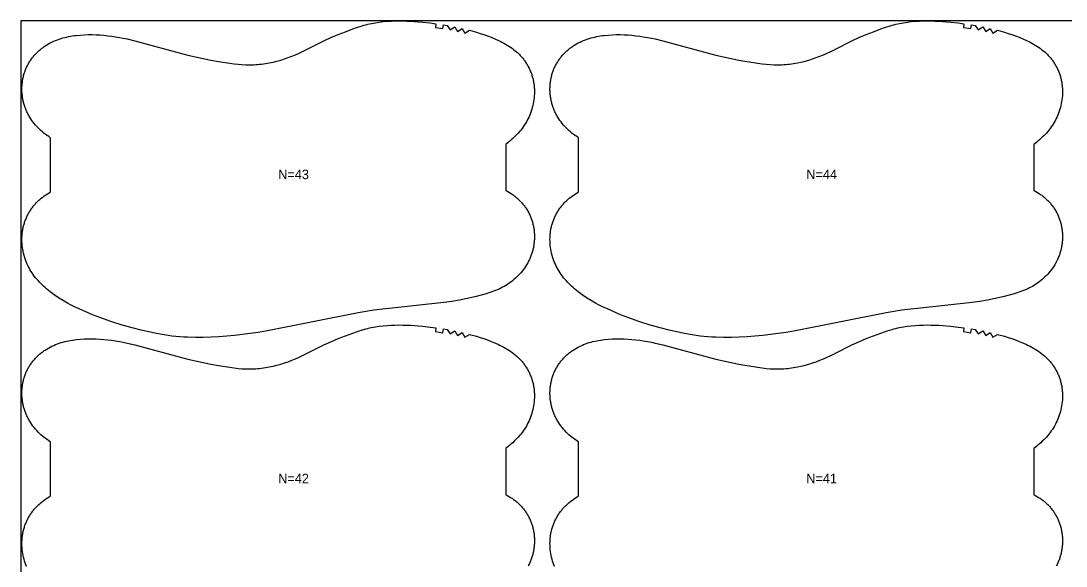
# Model space of a CAD drawing. Header units: inches. Extents: x -4 to 1930, y -82 to 1056.
# Drawn here: x -4 to 545, y 769 to 1056 of the extents above; entities that cross this region are included whole.
import ezdxf

# ---------------------------------------------------------------- set-up
doc = ezdxf.new("R2010")
doc.units = ezdxf.units.IN

msp = doc.modelspace()

# ---------------------------------------------------------------- linework, layer by layer
at = {"layer": '1'}
for points in [[(-4.3819, -81.764), (1930.445, -81.764), (1930.445, 1055.9163), (-4.3819, 1055.9163), (-4.3819, -81.764)], [(107.668, 1033.339), (109.7211, 1033.1212), (111.7785, 1032.954), (113.839, 1032.8487), (114.8699, 1032.8228), (115.901, 1032.8166), (116.9322, 1032.8314), (117.9631, 1032.867), (118.9932, 1032.9231), (120.0221, 1032.9993), (121.0496, 1033.0953), (122.0751, 1033.2106), (123.0983, 1033.3451), (124.1187, 1033.4982), (125.1361, 1033.6696), (126.1502, 1033.8589), (128.1682, 1034.2889), (130.1716, 1034.7839), (132.1594, 1035.3398), (134.1304, 1035.9532), (136.0825, 1036.6239), (138.0132, 1037.3524), (139.9201, 1038.1393), (141.8023, 1038.9827), (143.6644, 1039.871), (145.751, 1040.9163), (154.7356, 1045.4175), (158.4916, 1047.1277), (162.2935, 1048.7344), (166.1305, 1050.253), (170.0012, 1051.6868), (171.9499, 1052.3693), (173.9102, 1053.016), (175.8851, 1053.6119), (176.879, 1053.8863), (177.8777, 1054.1424), (178.8813, 1054.3789), (179.8896, 1054.596), (180.9021, 1054.7941), (181.9183, 1054.9738), (183.9598, 1055.2802), (186.0102, 1055.5195), (188.0662, 1055.6967), (190.126, 1055.8176), (192.1883, 1055.8886), (194.252, 1055.9163), (196.3157, 1055.9058), (198.3788, 1055.858), (200.4406, 1055.7725), (202.5002, 1055.649), (206.6116, 1055.2934), (210.7124, 1054.8237), (213.7025, 1054.4278), (213.7037, 1054.4276), (213.4269, 1052.4438), (217.3419, 1051.8572), (217.659, 1053.8319), (219.6319, 1053.5039), (221.2375, 1051.1862), (223.5652, 1052.7766), (225.1059, 1050.4172), (227.4764, 1051.9398), (228.9421, 1049.5341), (231.3595, 1050.9809), (234.967, 1049.9721), (236.9417, 1049.3704), (238.9041, 1048.7305), (240.8506, 1048.046), (242.778, 1047.3104), (244.6825, 1046.5176), (246.5598, 1045.6623), (247.4869, 1045.2097), (248.4054, 1044.7398), (249.3149, 1044.2518), (250.2148, 1043.7451), (251.1042, 1043.2192), (251.9815, 1042.6728), (252.8444, 1042.1047), (253.6911, 1041.5139), (254.5194, 1040.899), (255.3273, 1040.2589), (256.1128, 1039.5924), (256.4965, 1039.2488), (256.8739, 1038.8983), (257.2446, 1038.5405), (257.6086, 1038.1757), (257.9658, 1037.8041), (258.3159, 1037.4257), (258.659, 1037.0406), (258.9949, 1036.6492), (259.3235, 1036.2515), (259.6446, 1035.8476), (259.9582, 1035.4378), (260.2641, 1035.0221), (260.5622, 1034.6008), (260.8525, 1034.1739), (261.1347, 1033.7417), (261.4088, 1033.3042), (261.6746, 1032.8617), (261.9321, 1032.4143), (262.1811, 1031.9621), (262.4216, 1031.5054), (262.6535, 1031.0442), (262.8766, 1030.5788), (263.091, 1030.1093), (263.2965, 1029.6359), (263.4931, 1029.1588), (263.6807, 1028.6781), (263.8593, 1028.194), (264.0287, 1027.7067), (264.1889, 1027.2163), (264.3398, 1026.7231), (264.4814, 1026.2272), (264.6135, 1025.7287), (264.7361, 1025.2278), (264.8491, 1024.7248), (264.9525, 1024.2197), (265.0463, 1023.7128), (265.1306, 1023.2042), (265.2055, 1022.694), (265.2709, 1022.1826), (265.3271, 1021.6699), (265.3741, 1021.1563), (265.4119, 1020.6418), (265.4406, 1020.1267), (265.4603, 1019.6111), (265.473, 1018.5791), (265.4505, 1017.5472), (265.3934, 1016.5168), (265.3022, 1015.4891), (265.1776, 1014.4652), (265.0199, 1013.4459), (264.8298, 1012.4319), (264.6077, 1011.4243), (264.3542, 1010.4239), (264.0699, 1009.4315), (263.7551, 1008.4479), (263.4104, 1007.4743), (263.036, 1006.5116), (262.6317, 1005.5613), (262.1977, 1004.6246), (261.7339, 1003.7028), (261.2405, 1002.7972), (260.7174, 1001.909), (260.1646, 1001.0396), (259.5826, 1000.1899), (258.9728, 999.3598), (258.3372, 998.5487), (257.6776, 997.756), (256.996, 996.9814), (256.2941, 996.2242), (255.5739, 995.484), (254.8372, 994.7602), (254.0858, 994.0524), (253.3206, 993.36), (252.5423, 992.6826), (251.7516, 992.0197), (250.473, 991.003), (250.473, 966.7561), (250.6209, 966.6816), (251.5269, 966.1873), (252.416, 965.663), (253.2868, 965.1087), (253.7149, 964.8205), (254.1378, 964.5248), (254.5555, 964.2217), (254.9676, 963.9113), (255.374, 963.5936), (255.7745, 963.2685), (256.169, 962.9362), (256.5572, 962.5966), (256.9389, 962.2498), (257.314, 961.8958), (257.6824, 961.5346), (258.0437, 961.1664), (258.3979, 960.7913), (258.7449, 960.4095), (259.0845, 960.021), (259.4166, 959.6261), (259.741, 959.2248), (260.0575, 958.8174), (260.3661, 958.4039), (260.6666, 957.9846), (260.9588, 957.5594), (261.2426, 957.1287), (261.5179, 956.6925), (261.7844, 956.251), (262.0422, 955.8043), (262.291, 955.3526), (262.5307, 954.8959), (262.7612, 954.4346), (262.9825, 953.9688), (263.1947, 953.4987), (263.3976, 953.0244), (263.5912, 952.5463), (263.7754, 952.0644), (263.9504, 951.5791), (264.1159, 951.0904), (264.272, 950.5987), (264.4187, 950.104), (264.5559, 949.6066), (264.6835, 949.1066), (264.8016, 948.6044), (264.9101, 948.1), (265.009, 947.5937), (265.0983, 947.0857), (265.1779, 946.5761), (265.248, 946.0651), (265.3085, 945.5529), (265.3595, 945.0397), (265.401, 944.5256), (265.4331, 944.0108), (265.4557, 943.4954), (265.469, 942.9796), (265.473, 942.4637), (265.4677, 941.9477), (265.4531, 941.4318), (265.4293, 940.9163), (265.3963, 940.4012), (265.3541, 939.8868), (265.3028, 939.3732), (265.2424, 938.8605), (265.173, 938.3491), (265.0945, 937.8389), (265.0069, 937.3303), (264.9103, 936.8233), (264.8047, 936.3181), (264.6901, 935.815), (264.5665, 935.3141), (264.4339, 934.8156), (264.2923, 934.3196), (264.1417, 933.8263), (263.9822, 933.3359), (263.8137, 932.8485), (263.6364, 932.3644), (263.4501, 931.8837), (263.2549, 931.4066), (263.0508, 930.9332), (262.838, 930.4637), (262.6166, 929.9981), (262.3868, 929.5365), (262.1486, 929.0792), (261.9023, 928.626), (261.6481, 928.1772), (261.386, 927.7328), (260.8388, 926.8577), (260.2621, 926.0015), (259.657, 925.1649), (259.0247, 924.3488), (258.3664, 923.5539), (257.683, 922.7807), (256.9752, 922.0299), (256.244, 921.302), (255.4902, 920.5976), (254.7146, 919.9173), (253.918, 919.2615), (253.1014, 918.631), (252.2655, 918.0262), (251.4114, 917.4472), (250.5402, 916.8942), (250.473, 916.8543), (249.6529, 916.3672), (248.7506, 915.8663), (247.8343, 915.3916), (246.9052, 914.9431), (245.9643, 914.5211), (245.0127, 914.125), (244.0515, 913.753), (243.0819, 913.4025), (242.105, 913.071), (240.1342, 912.4555), (238.1483, 911.8868), (234.1557, 910.8376), (230.1378, 909.8994), (226.0932, 909.0767), (222.0251, 908.3804), (217.9378, 907.8126), (189.2097, 904.7442), (187.2709, 904.5138), (181.0138, 903.7703), (172.867, 902.4433), (124.2984, 892.7516), (120.2245, 892.0918), (116.1385, 891.5077), (107.9426, 890.5269), (103.8319, 890.1588), (99.7144, 889.8752), (95.5924, 889.6712), (91.4669, 889.5479), (87.3393, 889.5138), (83.2132, 889.6006), (81.1522, 889.7004), (79.0936, 889.8408), (77.0383, 890.0226), (74.9872, 890.247), (72.9411, 890.514), (70.9005, 890.821), (66.8362, 891.5413), (62.7956, 892.3818), (58.7772, 893.3232), (54.7798, 894.3503), (48.8559, 896.036), (42.9203, 897.903), (39.0075, 899.2204), (37.0659, 899.919), (35.1394, 900.6555), (33.2303, 901.4352), (31.3349, 902.2492), (26.3136, 904.5138), (23.8065, 905.6445), (21.9483, 906.541), (20.1165, 907.4875), (19.2134, 907.9844), (18.3191, 908.4975), (16.5572, 909.5701), (14.8306, 910.7002), (13.1389, 911.8832), (11.4829, 913.1158), (11.146, 913.3836), (9.8675, 914.4002), (9.0768, 915.0632), (8.2985, 915.7406), (7.5332, 916.433), (6.7818, 917.1408), (6.0452, 917.8646), (5.325, 918.6048), (4.6231, 919.362), (3.9414, 920.1366), (3.2818, 920.9293), (2.6462, 921.7404), (2.0365, 922.5705), (1.4544, 923.4202), (0.9017, 924.2896), (0.3786, 925.1778), (-0.1149, 926.0834), (-0.5786, 927.0052), (-1.0126, 927.9419), (-1.4169, 928.8922), (-1.7914, 929.8548), (-2.1361, 930.8285), (-2.4508, 931.8121), (-2.7352, 932.8045), (-2.9887, 933.8049), (-3.2107, 934.8125), (-3.4009, 935.8264), (-3.5585, 936.8458), (-3.6832, 937.8697), (-3.7743, 938.8974), (-3.8315, 939.9278), (-3.854, 940.9597), (-3.8413, 941.9917), (-3.8216, 942.5073), (-3.7929, 943.0224), (-3.755, 943.5369), (-3.7081, 944.0505), (-3.6519, 944.5632), (-3.5864, 945.0746), (-3.5116, 945.5847), (-3.4273, 946.0934), (-3.3335, 946.6003), (-3.2301, 947.1054), (-3.117, 947.6084), (-2.9944, 948.1093), (-2.8623, 948.6077), (-2.7208, 949.1037), (-2.5699, 949.5969), (-2.4097, 950.0873), (-2.2402, 950.5746), (-2.0617, 951.0587), (-1.8741, 951.5394), (-1.6775, 952.0165), (-1.4719, 952.4899), (-1.2576, 952.9594), (-1.0344, 953.4248), (-0.8026, 953.886), (-0.5621, 954.3427), (-0.3131, 954.7949), (-0.0556, 955.2423), (0.2103, 955.6848), (0.4844, 956.1223), (0.7666, 956.5545), (1.0568, 956.9814), (1.3549, 957.4027), (1.6609, 957.8184), (1.9744, 958.2282), (2.2956, 958.6321), (2.6241, 959.0298), (2.96, 959.4212), (3.3031, 959.8062), (3.6533, 960.1847), (4.0104, 960.5563), (4.3744, 960.9211), (4.7452, 961.2788), (5.1225, 961.6294), (5.5062, 961.973), (6.2917, 962.6395), (7.0997, 963.2796), (7.928, 963.8945), (8.7746, 964.4853), (9.6376, 965.0534), (10.5148, 965.5998), (11.146, 965.973), (11.146, 994.4737), (11.0789, 994.5136), (10.2076, 995.0666), (9.3536, 995.6456), (8.5177, 996.2504), (7.701, 996.881), (6.9045, 997.5367), (6.1289, 998.217), (5.375, 998.9214), (4.6438, 999.6493), (3.9361, 1000.4001), (3.2527, 1001.1733), (2.5943, 1001.9682), (1.9621, 1002.7843), (1.357, 1003.6209), (0.7802, 1004.4771), (0.2331, 1005.3522), (-0.029, 1005.7966), (-0.2833, 1006.2454), (-0.5296, 1006.6986), (-0.7677, 1007.156), (-0.9975, 1007.6175), (-1.2189, 1008.0831), (-1.4318, 1008.5526), (-1.6358, 1009.026), (-1.831, 1009.5031), (-2.0173, 1009.9838), (-2.1947, 1010.4679), (-2.3631, 1010.9553), (-2.5227, 1011.4457), (-2.6732, 1011.939), (-2.8148, 1012.435), (-2.9474, 1012.9335), (-3.071, 1013.4344), (-3.1857, 1013.9376), (-3.2913, 1014.4427), (-3.3879, 1014.9497), (-3.4754, 1015.4583), (-3.5539, 1015.9685), (-3.6234, 1016.48), (-3.6838, 1016.9926), (-3.735, 1017.5062), (-3.7772, 1018.0206), (-3.8102, 1018.5357), (-3.834, 1019.0513), (-3.8486, 1019.5671), (-3.854, 1020.0831), (-3.85, 1020.599), (-3.8367, 1021.1148), (-3.814, 1021.6302), (-3.7819, 1022.145), (-3.7404, 1022.6591), (-3.6894, 1023.1724), (-3.6289, 1023.6846), (-3.5589, 1024.1955), (-3.4792, 1024.7051), (-3.39, 1025.2131), (-3.2911, 1025.7194), (-3.1826, 1026.2238), (-3.0645, 1026.726), (-2.9368, 1027.226), (-2.7996, 1027.7234), (-2.653, 1028.2181), (-2.4968, 1028.7098), (-2.3313, 1029.1985), (-2.1564, 1029.6839), (-1.9721, 1030.1657), (-1.7785, 1030.6438), (-1.5756, 1031.1181), (-1.3635, 1031.5882), (-1.1421, 1032.054), (-0.9116, 1032.5153), (-0.6719, 1032.972), (-0.4231, 1033.4237), (-0.1654, 1033.8704), (0.1012, 1034.3119), (0.3765, 1034.7481), (0.6603, 1035.1789), (0.9525, 1035.604), (1.253, 1036.0233), (1.5615, 1036.4368), (1.8781, 1036.8442), (2.2025, 1037.2455), (2.5345, 1037.6404), (2.8741, 1038.0289), (3.2211, 1038.4107), (3.5753, 1038.7858), (3.9367, 1039.154), (4.305, 1039.5152), (4.6801, 1039.8692), (5.0619, 1040.216), (5.4501, 1040.5556), (5.8445, 1040.8879), (6.2451, 1041.213), (6.6515, 1041.5307), (7.0636, 1041.8411), (7.4812, 1042.1442), (7.9042, 1042.4399), (8.3322, 1042.7282), (9.2031, 1043.2824), (10.0922, 1043.8068), (10.9981, 1044.301), (11.9194, 1044.7651), (12.8549, 1045.1993), (13.8034, 1045.6042), (14.7639, 1045.9802), (15.7351, 1046.3278), (16.716, 1046.6475), (17.7054, 1046.9397), (18.7023, 1047.205), (19.7055, 1047.4439), (20.7143, 1047.6576), (21.7281, 1047.8474), (22.7461, 1048.0146), (23.7678, 1048.1605), (24.7925, 1048.2864), (26.8481, 1048.4834), (28.9082, 1048.6144), (30.9707, 1048.6824), (33.0339, 1048.6886), (35.0962, 1048.6344), (37.1562, 1048.5215), (39.2127, 1048.354), (41.2652, 1048.1365), (43.3126, 1047.8735), (45.3543, 1047.5687), (47.389, 1047.2222), (49.4156, 1046.833), (51.4331, 1046.4005), (55.441, 1045.4186), (72.3233, 1040.9163), (83.3574, 1037.9736), (87.3697, 1037.0057), (91.3987, 1036.1101), (95.4443, 1035.2928), (99.5043, 1034.5512), (107.668, 1033.339)], [(385.168, 1033.339), (387.2211, 1033.1212), (389.2785, 1032.954), (391.339, 1032.8487), (392.3699, 1032.8228), (393.401, 1032.8166), (394.4322, 1032.8314), (395.4631, 1032.867), (396.4932, 1032.9231), (397.5221, 1032.9993), (398.5496, 1033.0953), (399.5751, 1033.2106), (400.5983, 1033.3451), (401.6187, 1033.4982), (402.6361, 1033.6696), (403.6502, 1033.8589), (405.6682, 1034.2889), (407.6716, 1034.7839), (409.6594, 1035.3398), (411.6304, 1035.9532), (413.5825, 1036.6239), (415.5132, 1037.3524), (417.4201, 1038.1393), (419.3023, 1038.9827), (421.1644, 1039.871), (423.251, 1040.9163), (432.2356, 1045.4175), (435.9916, 1047.1277), (439.7935, 1048.7344), (443.6305, 1050.253), (447.5012, 1051.6868), (449.4499, 1052.3693), (451.4102, 1053.016), (453.3851, 1053.6119), (454.379, 1053.8863), (455.3777, 1054.1424), (456.3813, 1054.3789), (457.3896, 1054.596), (458.4021, 1054.7941), (459.4183, 1054.9738), (461.4598, 1055.2802), (463.5102, 1055.5195), (465.5662, 1055.6967), (467.626, 1055.8176), (469.6883, 1055.8886), (471.752, 1055.9163), (473.8157, 1055.9058), (475.8788, 1055.858), (477.9406, 1055.7725), (480.0002, 1055.649), (484.1116, 1055.2934), (488.2124, 1054.8237), (491.2025, 1054.4278), (491.2037, 1054.4276), (490.9269, 1052.4438), (494.8419, 1051.8572), (495.159, 1053.8319), (497.1319, 1053.5039), (498.7375, 1051.1862), (501.0652, 1052.7766), (502.6059, 1050.4172), (504.9764, 1051.9398), (506.4421, 1049.5341), (508.8595, 1050.9809), (512.467, 1049.9721), (514.4417, 1049.3704), (516.4041, 1048.7305), (518.3506, 1048.046), (520.278, 1047.3104), (522.1825, 1046.5176), (524.0598, 1045.6623), (524.9869, 1045.2097), (525.9054, 1044.7398), (526.8149, 1044.2518), (527.7148, 1043.7451), (528.6042, 1043.2192), (529.4815, 1042.6728), (530.3444, 1042.1047), (531.1911, 1041.5139), (532.0194, 1040.899), (532.8273, 1040.2589), (533.6128, 1039.5924), (533.9965, 1039.2488), (534.3739, 1038.8983), (534.7446, 1038.5405), (535.1086, 1038.1757), (535.4658, 1037.8041), (535.8159, 1037.4257), (536.159, 1037.0406), (536.4949, 1036.6492), (536.8235, 1036.2515), (537.1446, 1035.8476), (537.4582, 1035.4378), (537.7641, 1035.0221), (538.0622, 1034.6008), (538.3525, 1034.1739), (538.6347, 1033.7417), (538.9088, 1033.3042), (539.1746, 1032.8617), (539.4321, 1032.4143), (539.6811, 1031.9621), (539.9216, 1031.5054), (540.1535, 1031.0442), (540.3766, 1030.5788), (540.591, 1030.1093), (540.7965, 1029.6359), (540.9931, 1029.1588), (541.1807, 1028.6781), (541.3593, 1028.194), (541.5287, 1027.7067), (541.6889, 1027.2163), (541.8398, 1026.7231), (541.9814, 1026.2272), (542.1135, 1025.7287), (542.2361, 1025.2278), (542.3491, 1024.7248), (542.4525, 1024.2197), (542.5463, 1023.7128), (542.6306, 1023.2042), (542.7055, 1022.694), (542.7709, 1022.1826), (542.8271, 1021.6699), (542.8741, 1021.1563), (542.9119, 1020.6418), (542.9406, 1020.1267), (542.9603, 1019.6111), (542.973, 1018.5791), (542.9505, 1017.5472), (542.8934, 1016.5168), (542.8022, 1015.4891), (542.6776, 1014.4652), (542.5199, 1013.4459), (542.3298, 1012.4319), (542.1077, 1011.4243), (541.8542, 1010.4239), (541.5699, 1009.4315), (541.2551, 1008.4479), (540.9104, 1007.4743), (540.536, 1006.5116), (540.1317, 1005.5613), (539.6977, 1004.6246), (539.2339, 1003.7028), (538.7405, 1002.7972), (538.2174, 1001.909), (537.6646, 1001.0396), (537.0826, 1000.1899), (536.4728, 999.3598), (535.8372, 998.5487), (535.1776, 997.756), (534.496, 996.9814), (533.7941, 996.2242), (533.0739, 995.484), (532.3372, 994.7602), (531.5858, 994.0524), (530.8206, 993.36), (530.0423, 992.6826), (529.2516, 992.0197), (527.973, 991.003), (527.973, 966.7561), (528.1209, 966.6816), (529.0269, 966.1873), (529.916, 965.663), (530.7868, 965.1087), (531.2149, 964.8205), (531.6378, 964.5248), (532.0555, 964.2217), (532.4676, 963.9113), (532.874, 963.5936), (533.2745, 963.2685), (533.669, 962.9362), (534.0572, 962.5966), (534.4389, 962.2498), (534.814, 961.8958), (535.1824, 961.5346), (535.5437, 961.1664), (535.8979, 960.7913), (536.2449, 960.4095), (536.5845, 960.021), (536.9166, 959.6261), (537.241, 959.2248), (537.5575, 958.8174), (537.8661, 958.4039), (538.1666, 957.9846), (538.4588, 957.5594), (538.7426, 957.1287), (539.0179, 956.6925), (539.2844, 956.251), (539.5422, 955.8043), (539.791, 955.3526), (540.0307, 954.8959), (540.2612, 954.4346), (540.4825, 953.9688), (540.6947, 953.4987), (540.8976, 953.0244), (541.0912, 952.5463), (541.2754, 952.0644), (541.4504, 951.5791), (541.6159, 951.0904), (541.772, 950.5987), (541.9187, 950.104), (542.0559, 949.6066), (542.1835, 949.1066), (542.3016, 948.6044), (542.4101, 948.1), (542.509, 947.5937), (542.5983, 947.0857), (542.6779, 946.5761), (542.748, 946.0651), (542.8085, 945.5529), (542.8595, 945.0397), (542.901, 944.5256), (542.9331, 944.0108), (542.9557, 943.4954), (542.969, 942.9796), (542.973, 942.4637), (542.9677, 941.9477), (542.9531, 941.4318), (542.9293, 940.9163), (542.8963, 940.4012), (542.8541, 939.8868), (542.8028, 939.3732), (542.7424, 938.8605), (542.673, 938.3491), (542.5945, 937.8389), (542.5069, 937.3303), (542.4103, 936.8233), (542.3047, 936.3181), (542.1901, 935.815), (542.0665, 935.3141), (541.9339, 934.8156), (541.7923, 934.3196), (541.6417, 933.8263), (541.4822, 933.3359), (541.3137, 932.8485), (541.1364, 932.3644), (540.9501, 931.8837), (540.7549, 931.4066), (540.5508, 930.9332), (540.338, 930.4637), (540.1166, 929.9981), (539.8868, 929.5365), (539.6486, 929.0792), (539.4023, 928.626), (539.1481, 928.1772), (538.886, 927.7328), (538.3388, 926.8577), (537.7621, 926.0015), (537.157, 925.1649), (536.5247, 924.3488), (535.8664, 923.5539), (535.183, 922.7807), (534.4752, 922.0299), (533.744, 921.302), (532.9902, 920.5976), (532.2146, 919.9173), (531.418, 919.2615), (530.6014, 918.631), (529.7655, 918.0262), (528.9114, 917.4472), (528.0402, 916.8942), (527.973, 916.8543), (527.1529, 916.3672), (526.2506, 915.8663), (525.3343, 915.3916), (524.4052, 914.9431), (523.4643, 914.5211), (522.5127, 914.125), (521.5515, 913.753), (520.5819, 913.4025), (519.605, 913.071), (517.6342, 912.4555), (515.6483, 911.8868), (511.6557, 910.8376), (507.6378, 909.8994), (503.5932, 909.0767), (499.5251, 908.3804), (495.4378, 907.8126), (466.7097, 904.7442), (464.7709, 904.5138), (458.5138, 903.7703), (450.367, 902.4433), (401.7984, 892.7516), (397.7245, 892.0918), (393.6385, 891.5077), (385.4426, 890.5269), (381.3319, 890.1588), (377.2144, 889.8752), (373.0924, 889.6712), (368.9669, 889.5479), (364.8393, 889.5138), (360.7132, 889.6006), (358.6522, 889.7004), (356.5936, 889.8408), (354.5383, 890.0226), (352.4872, 890.247), (350.4411, 890.514), (348.4005, 890.821), (344.3362, 891.5413), (340.2956, 892.3818), (336.2772, 893.3232), (332.2798, 894.3503), (326.3559, 896.036), (320.4203, 897.903), (316.5075, 899.2204), (314.5659, 899.919), (312.6394, 900.6555), (310.7303, 901.4352), (308.8349, 902.2492), (303.8136, 904.5138), (301.3065, 905.6445), (299.4483, 906.541), (297.6165, 907.4875), (296.7134, 907.9844), (295.8191, 908.4975), (294.0572, 909.5701), (292.3306, 910.7002), (290.6389, 911.8832), (288.9829, 913.1158), (288.646, 913.3836), (287.3675, 914.4002), (286.5768, 915.0632), (285.7985, 915.7406), (285.0332, 916.433), (284.2818, 917.1408), (283.5452, 917.8646), (282.825, 918.6048), (282.1231, 919.362), (281.4414, 920.1366), (280.7818, 920.9293), (280.1462, 921.7404), (279.5365, 922.5705), (278.9544, 923.4202), (278.4017, 924.2896), (277.8786, 925.1778), (277.3851, 926.0834), (276.9214, 927.0052), (276.4874, 927.9419), (276.0831, 928.8922), (275.7086, 929.8548), (275.3639, 930.8285), (275.0492, 931.8121), (274.7648, 932.8045), (274.5113, 933.8049), (274.2893, 934.8125), (274.0991, 935.8264), (273.9415, 936.8458), (273.8168, 937.8697), (273.7257, 938.8974), (273.6685, 939.9278), (273.646, 940.9597), (273.6587, 941.9917), (273.6784, 942.5073), (273.7071, 943.0224), (273.745, 943.5369), (273.7919, 944.0505), (273.8481, 944.5632), (273.9136, 945.0746), (273.9884, 945.5847), (274.0727, 946.0934), (274.1665, 946.6003), (274.2699, 947.1054), (274.383, 947.6084), (274.5056, 948.1093), (274.6377, 948.6077), (274.7792, 949.1037), (274.9301, 949.5969), (275.0903, 950.0873), (275.2598, 950.5746), (275.4383, 951.0587), (275.6259, 951.5394), (275.8225, 952.0165), (276.0281, 952.4899), (276.2424, 952.9594), (276.4656, 953.4248), (276.6974, 953.886), (276.9379, 954.3427), (277.1869, 954.7949), (277.4444, 955.2423), (277.7103, 955.6848), (277.9844, 956.1223), (278.2666, 956.5545), (278.5568, 956.9814), (278.8549, 957.4027), (279.1609, 957.8184), (279.4744, 958.2282), (279.7956, 958.6321), (280.1241, 959.0298), (280.46, 959.4212), (280.8031, 959.8062), (281.1533, 960.1847), (281.5104, 960.5563), (281.8744, 960.9211), (282.2452, 961.2788), (282.6225, 961.6294), (283.0062, 961.973), (283.7917, 962.6395), (284.5997, 963.2796), (285.428, 963.8945), (286.2746, 964.4853), (287.1376, 965.0534), (288.0148, 965.5998), (288.646, 965.973), (288.646, 994.4737), (288.5789, 994.5136), (287.7076, 995.0666), (286.8536, 995.6456), (286.0177, 996.2504), (285.201, 996.881), (284.4045, 997.5367), (283.6289, 998.217), (282.875, 998.9214), (282.1438, 999.6493), (281.4361, 1000.4001), (280.7527, 1001.1733), (280.0943, 1001.9682), (279.4621, 1002.7843), (278.857, 1003.6209), (278.2802, 1004.4771), (277.7331, 1005.3522), (277.471, 1005.7966), (277.2167, 1006.2454), (276.9704, 1006.6986), (276.7323, 1007.156), (276.5025, 1007.6175), (276.2811, 1008.0831), (276.0682, 1008.5526), (275.8642, 1009.026), (275.669, 1009.5031), (275.4827, 1009.9838), (275.3053, 1010.4679), (275.1369, 1010.9553), (274.9773, 1011.4457), (274.8268, 1011.939), (274.6852, 1012.435), (274.5526, 1012.9335), (274.429, 1013.4344), (274.3143, 1013.9376), (274.2087, 1014.4427), (274.1121, 1014.9497), (274.0246, 1015.4583), (273.9461, 1015.9685), (273.8766, 1016.48), (273.8162, 1016.9926), (273.765, 1017.5062), (273.7228, 1018.0206), (273.6898, 1018.5357), (273.666, 1019.0513), (273.6514, 1019.5671), (273.646, 1020.0831), (273.65, 1020.599), (273.6633, 1021.1148), (273.686, 1021.6302), (273.7181, 1022.145), (273.7596, 1022.6591), (273.8106, 1023.1724), (273.8711, 1023.6846), (273.9411, 1024.1955), (274.0208, 1024.7051), (274.11, 1025.2131), (274.2089, 1025.7194), (274.3174, 1026.2238), (274.4355, 1026.726), (274.5632, 1027.226), (274.7004, 1027.7234), (274.847, 1028.2181), (275.0032, 1028.7098), (275.1687, 1029.1985), (275.3436, 1029.6839), (275.5279, 1030.1657), (275.7215, 1030.6438), (275.9244, 1031.1181), (276.1365, 1031.5882), (276.3579, 1032.054), (276.5884, 1032.5153), (276.8281, 1032.972), (277.0769, 1033.4237), (277.3346, 1033.8704), (277.6012, 1034.3119), (277.8765, 1034.7481), (278.1603, 1035.1789), (278.4525, 1035.604), (278.753, 1036.0233), (279.0615, 1036.4368), (279.3781, 1036.8442), (279.7025, 1037.2455), (280.0345, 1037.6404), (280.3741, 1038.0289), (280.7211, 1038.4107), (281.0753, 1038.7858), (281.4367, 1039.154), (281.805, 1039.5152), (282.1801, 1039.8692), (282.5619, 1040.216), (282.9501, 1040.5556), (283.3445, 1040.8879), (283.7451, 1041.213), (284.1515, 1041.5307), (284.5636, 1041.8411), (284.9812, 1042.1442), (285.4042, 1042.4399), (285.8322, 1042.7282), (286.7031, 1043.2824), (287.5922, 1043.8068), (288.4981, 1044.301), (289.4194, 1044.7651), (290.3549, 1045.1993), (291.3034, 1045.6042), (292.2639, 1045.9802), (293.2351, 1046.3278), (294.216, 1046.6475), (295.2054, 1046.9397), (296.2023, 1047.205), (297.2055, 1047.4439), (298.2143, 1047.6576), (299.2281, 1047.8474), (300.2461, 1048.0146), (301.2678, 1048.1605), (302.2925, 1048.2864), (304.3481, 1048.4834), (306.4082, 1048.6144), (308.4707, 1048.6824), (310.5339, 1048.6886), (312.5962, 1048.6344), (314.6562, 1048.5215), (316.7127, 1048.354), (318.7652, 1048.1365), (320.8126, 1047.8735), (322.8543, 1047.5687), (324.889, 1047.2222), (326.9156, 1046.833), (328.9331, 1046.4005), (332.941, 1045.4186), (349.8233, 1040.9163), (360.8574, 1037.9736), (364.8697, 1037.0057), (368.8987, 1036.1101), (372.9443, 1035.2928), (377.0043, 1034.5512), (385.168, 1033.339)]]:
    msp.add_lwpolyline(points, close=True, dxfattribs=at)
for points in [[(-1.4169, 769.0322), (-1.7914, 769.9948), (-2.1361, 770.9685), (-2.4508, 771.9521), (-2.7352, 772.9445), (-2.9887, 773.9449), (-3.2107, 774.9525), (-3.4009, 775.9664), (-3.5585, 776.9858), (-3.6832, 778.0097), (-3.7743, 779.0374), (-3.8315, 780.0678), (-3.854, 781.0997), (-3.8413, 782.1317), (-3.8216, 782.6473), (-3.7929, 783.1624), (-3.755, 783.6769), (-3.7081, 784.1905), (-3.6519, 784.7032), (-3.5864, 785.2146), (-3.5116, 785.7247), (-3.4273, 786.2334), (-3.3335, 786.7403), (-3.2301, 787.2454), (-3.117, 787.7484), (-2.9944, 788.2493), (-2.8623, 788.7477), (-2.7208, 789.2437), (-2.5699, 789.7369), (-2.4097, 790.2273), (-2.2402, 790.7146), (-2.0617, 791.1987), (-1.8741, 791.6794), (-1.6775, 792.1565), (-1.4719, 792.6299), (-1.2576, 793.0994), (-1.0344, 793.5648), (-0.8026, 794.026), (-0.5621, 794.4827), (-0.3131, 794.9349), (-0.0556, 795.3823), (0.2103, 795.8248), (0.4844, 796.2623), (0.7666, 796.6945), (1.0568, 797.1214), (1.3549, 797.5427), (1.6609, 797.9584), (1.9744, 798.3682), (2.2956, 798.7721), (2.6241, 799.1698), (2.96, 799.5612), (3.3031, 799.9462), (3.6533, 800.3247), (4.0104, 800.6963), (4.3744, 801.0611), (4.7452, 801.4188), (5.1225, 801.7694), (5.5062, 802.113), (6.2917, 802.7795), (7.0997, 803.4196), (7.928, 804.0345), (8.7746, 804.6253), (9.6376, 805.1934), (10.5148, 805.7398), (11.146, 806.113), (11.146, 834.6137), (11.0789, 834.6536), (10.2076, 835.2066), (9.3536, 835.7856), (8.5177, 836.3904), (7.701, 837.021), (6.9045, 837.6767), (6.1289, 838.357), (5.375, 839.0614), (4.6438, 839.7893), (3.9361, 840.5401), (3.2527, 841.3133), (2.5943, 842.1082), (1.9621, 842.9243), (1.357, 843.7609), (0.7802, 844.6171), (0.2331, 845.4922), (-0.029, 845.9366), (-0.2833, 846.3854), (-0.5296, 846.8386), (-0.7677, 847.296), (-0.9975, 847.7575), (-1.2189, 848.2231), (-1.4318, 848.6926), (-1.6358, 849.166), (-1.831, 849.6431), (-2.0173, 850.1238), (-2.1947, 850.6079), (-2.3631, 851.0953), (-2.5227, 851.5857), (-2.6732, 852.079), (-2.8148, 852.575), (-2.9474, 853.0735), (-3.071, 853.5744), (-3.1857, 854.0776), (-3.2913, 854.5827), (-3.3879, 855.0897), (-3.4754, 855.5983), (-3.5539, 856.1085), (-3.6234, 856.62), (-3.6838, 857.1326), (-3.735, 857.6462), (-3.7772, 858.1606), (-3.8102, 858.6757), (-3.834, 859.1913), (-3.8486, 859.7071), (-3.854, 860.2231), (-3.85, 860.739), (-3.8367, 861.2548), (-3.814, 861.7702), (-3.7819, 862.285), (-3.7404, 862.7991), (-3.6894, 863.3124), (-3.6289, 863.8246), (-3.5589, 864.3355), (-3.4792, 864.8451), (-3.39, 865.3531), (-3.2911, 865.8594), (-3.1826, 866.3638), (-3.0645, 866.866), (-2.9368, 867.366), (-2.7996, 867.8634), (-2.653, 868.3581), (-2.4968, 868.8498), (-2.3313, 869.3385), (-2.1564, 869.8239), (-1.9721, 870.3057), (-1.7785, 870.7838), (-1.5756, 871.2581), (-1.3635, 871.7282), (-1.1421, 872.194), (-0.9116, 872.6553), (-0.6719, 873.112), (-0.4231, 873.5637), (-0.1654, 874.0104), (0.1012, 874.4519), (0.3765, 874.8881), (0.6603, 875.3189), (0.9525, 875.744), (1.253, 876.1633), (1.5615, 876.5768), (1.8781, 876.9842), (2.2025, 877.3855), (2.5345, 877.7804), (2.8741, 878.1689), (3.2211, 878.5507), (3.5753, 878.9258), (3.9367, 879.294), (4.305, 879.6552), (4.6801, 880.0092), (5.0619, 880.356), (5.4501, 880.6956), (5.8445, 881.0279), (6.2451, 881.353), (6.6515, 881.6707), (7.0636, 881.9811), (7.4812, 882.2842), (7.9042, 882.5799), (8.3322, 882.8682), (9.2031, 883.4224), (10.0922, 883.9468), (10.9981, 884.441), (11.9194, 884.9051), (12.8549, 885.3393), (13.8034, 885.7442), (14.7639, 886.1202), (15.7351, 886.4678), (16.716, 886.7875), (17.7054, 887.0797), (18.7023, 887.345), (19.7055, 887.5839), (20.7143, 887.7976), (21.7281, 887.9874), (22.7461, 888.1546), (23.7678, 888.3005), (24.7925, 888.4264), (26.8481, 888.6234), (28.9082, 888.7544), (30.9707, 888.8224), (33.0339, 888.8286), (35.0962, 888.7744), (37.1562, 888.6615), (39.2127, 888.494), (41.2652, 888.2765), (43.3126, 888.0135), (45.3543, 887.7087), (47.389, 887.3622), (49.4156, 886.973), (51.4331, 886.5405), (55.441, 885.5586), (72.3233, 881.0563), (83.3574, 878.1136), (87.3697, 877.1457), (91.3987, 876.2501), (95.4443, 875.4328), (99.5043, 874.6912), (107.668, 873.479), (107.668, 873.479), (109.7211, 873.2612), (111.7785, 873.094), (113.839, 872.9887), (114.8699, 872.9628), (115.901, 872.9566), (116.9322, 872.9714), (117.9631, 873.007), (118.9932, 873.0631), (120.0221, 873.1393), (121.0496, 873.2353), (122.0751, 873.3506), (123.0983, 873.4851), (124.1187, 873.6382), (125.1361, 873.8096), (126.1502, 873.9989), (128.1682, 874.4289), (130.1716, 874.9239), (132.1594, 875.4798), (134.1304, 876.0932), (136.0825, 876.7639), (138.0132, 877.4924), (139.9201, 878.2793), (141.8023, 879.1227), (143.6644, 880.011), (145.751, 881.0563), (154.7356, 885.5575), (158.4916, 887.2677), (162.2935, 888.8744), (166.1305, 890.393), (170.0012, 891.8268), (171.9499, 892.5093), (173.9102, 893.156), (175.8851, 893.7519), (176.879, 894.0263), (177.8777, 894.2824), (178.8813, 894.5189), (179.8896, 894.736), (180.9021, 894.9341), (181.9183, 895.1138), (183.9598, 895.4202), (186.0102, 895.6595), (188.0662, 895.8367), (190.126, 895.9576), (192.1883, 896.0286), (194.252, 896.0563), (196.3157, 896.0458), (198.3788, 895.998), (200.4406, 895.9125), (202.5002, 895.789), (206.6116, 895.4334), (210.7124, 894.9637), (213.7025, 894.5678), (213.7037, 894.5676), (213.4269, 892.5838), (217.3419, 891.9972), (217.659, 893.9719), (219.6319, 893.6439), (221.2375, 891.3262), (223.5652, 892.9166), (225.1059, 890.5572), (227.4764, 892.0798), (228.9421, 889.6741), (231.3595, 891.1209), (234.967, 890.1121), (236.9417, 889.5104), (238.9041, 888.8705), (240.8506, 888.186), (242.778, 887.4504), (244.6825, 886.6576), (246.5598, 885.8023), (247.4869, 885.3497), (248.4054, 884.8798), (249.3149, 884.3918), (250.2148, 883.8851), (251.1042, 883.3592), (251.9815, 882.8128), (252.8444, 882.2447), (253.6911, 881.6539), (254.5194, 881.039), (255.3273, 880.3989), (256.1128, 879.7324), (256.4965, 879.3888), (256.8739, 879.0383), (257.2446, 878.6805), (257.6086, 878.3157), (257.9658, 877.9441), (258.3159, 877.5657), (258.659, 877.1806), (258.9949, 876.7892), (259.3235, 876.3915), (259.6446, 875.9876), (259.9582, 875.5778), (260.2641, 875.1621), (260.5622, 874.7408), (260.8525, 874.3139), (261.1347, 873.8817), (261.4088, 873.4442), (261.6746, 873.0017), (261.9321, 872.5543), (262.1811, 872.1021), (262.4216, 871.6454), (262.6535, 871.1842), (262.8766, 870.7188), (263.091, 870.2493), (263.2965, 869.7759), (263.4931, 869.2988), (263.6807, 868.8181), (263.8593, 868.334), (264.0287, 867.8467), (264.1889, 867.3563), (264.3398, 866.8631), (264.4814, 866.3672), (264.6135, 865.8687), (264.7361, 865.3678), (264.8491, 864.8648), (264.9525, 864.3597), (265.0463, 863.8528), (265.1306, 863.3442), (265.2055, 862.834), (265.2709, 862.3226), (265.3271, 861.8099), (265.3741, 861.2963), (265.4119, 860.7818), (265.4406, 860.2667), (265.4603, 859.7511), (265.473, 858.7191), (265.4505, 857.6872), (265.3934, 856.6568), (265.3022, 855.6291), (265.1776, 854.6052), (265.0199, 853.5859), (264.8298, 852.5719), (264.6077, 851.5643), (264.3542, 850.5639), (264.0699, 849.5715), (263.7551, 848.5879), (263.4104, 847.6143), (263.036, 846.6516), (262.6317, 845.7013), (262.1977, 844.7646), (261.7339, 843.8428), (261.2405, 842.9372), (260.7174, 842.049), (260.1646, 841.1796), (259.5826, 840.3299), (258.9728, 839.4998), (258.3372, 838.6887), (257.6776, 837.896), (256.996, 837.1214), (256.2941, 836.3642), (255.5739, 835.624), (254.8372, 834.9002), (254.0858, 834.1924), (253.3206, 833.5), (252.5423, 832.8226), (251.7516, 832.1597), (250.473, 831.143), (250.473, 806.8961), (250.6209, 806.8216), (251.5269, 806.3273), (252.416, 805.803), (253.2868, 805.2487), (253.7149, 804.9605), (254.1378, 804.6648), (254.5555, 804.3617), (254.9676, 804.0513), (255.374, 803.7336), (255.7745, 803.4085), (256.169, 803.0762), (256.5572, 802.7366), (256.9389, 802.3898), (257.314, 802.0358), (257.6824, 801.6746), (258.0437, 801.3064), (258.3979, 800.9313), (258.7449, 800.5495), (259.0845, 800.161), (259.4166, 799.7661), (259.741, 799.3648), (260.0575, 798.9574), (260.3661, 798.5439), (260.6666, 798.1246), (260.9588, 797.6994), (261.2426, 797.2687), (261.5179, 796.8325), (261.7844, 796.391), (262.0422, 795.9443), (262.291, 795.4926), (262.5307, 795.0359), (262.7612, 794.5746), (262.9825, 794.1088), (263.1947, 793.6387), (263.3976, 793.1644), (263.5912, 792.6863), (263.7754, 792.2044), (263.9504, 791.7191), (264.1159, 791.2304), (264.272, 790.7387), (264.4187, 790.244), (264.5559, 789.7466), (264.6835, 789.2466), (264.8016, 788.7444), (264.9101, 788.24), (265.009, 787.7337), (265.0983, 787.2257), (265.1779, 786.7161), (265.248, 786.2051), (265.3085, 785.6929), (265.3595, 785.1797), (265.401, 784.6656), (265.4331, 784.1508), (265.4557, 783.6354), (265.469, 783.1196), (265.473, 782.6037), (265.4677, 782.0877), (265.4531, 781.5718), (265.4293, 781.0563), (265.3963, 780.5412), (265.3541, 780.0268), (265.3028, 779.5132), (265.2424, 779.0005), (265.173, 778.4891), (265.0945, 777.9789), (265.0069, 777.4703), (264.9103, 776.9633), (264.8047, 776.4581), (264.6901, 775.955), (264.5665, 775.4541), (264.4339, 774.9556), (264.2923, 774.4596), (264.1417, 773.9663), (263.9822, 773.4759), (263.8137, 772.9885), (263.6364, 772.5044), (263.4501, 772.0237), (263.2549, 771.5466), (263.0508, 771.0732), (262.838, 770.6037), (262.6166, 770.1381), (262.3868, 769.6765), (262.1486, 769.2192)], [(276.0831, 769.0322), (275.7086, 769.9948), (275.3639, 770.9685), (275.0492, 771.9521), (274.7648, 772.9445), (274.5113, 773.9449), (274.2893, 774.9525), (274.0991, 775.9664), (273.9415, 776.9858), (273.8168, 778.0097), (273.7257, 779.0374), (273.6685, 780.0678), (273.646, 781.0997), (273.6587, 782.1317), (273.6784, 782.6473), (273.7071, 783.1624), (273.745, 783.6769), (273.7919, 784.1905), (273.8481, 784.7032), (273.9136, 785.2146), (273.9884, 785.7247), (274.0727, 786.2334), (274.1665, 786.7403), (274.2699, 787.2454), (274.383, 787.7484), (274.5056, 788.2493), (274.6377, 788.7477), (274.7792, 789.2437), (274.9301, 789.7369), (275.0903, 790.2273), (275.2598, 790.7146), (275.4383, 791.1987), (275.6259, 791.6794), (275.8225, 792.1565), (276.0281, 792.6299), (276.2424, 793.0994), (276.4656, 793.5648), (276.6974, 794.026), (276.9379, 794.4827), (277.1869, 794.9349), (277.4444, 795.3823), (277.7103, 795.8248), (277.9844, 796.2623), (278.2666, 796.6945), (278.5568, 797.1214), (278.8549, 797.5427), (279.1609, 797.9584), (279.4744, 798.3682), (279.7956, 798.7721), (280.1241, 799.1698), (280.46, 799.5612), (280.8031, 799.9462), (281.1533, 800.3247), (281.5104, 800.6963), (281.8744, 801.0611), (282.2452, 801.4188), (282.6225, 801.7694), (283.0062, 802.113), (283.7917, 802.7795), (284.5997, 803.4196), (285.428, 804.0345), (286.2746, 804.6253), (287.1376, 805.1934), (288.0148, 805.7398), (288.646, 806.113), (288.646, 834.6137), (288.5789, 834.6536), (287.7076, 835.2066), (286.8536, 835.7856), (286.0177, 836.3904), (285.201, 837.021), (284.4045, 837.6767), (283.6289, 838.357), (282.875, 839.0614), (282.1438, 839.7893), (281.4361, 840.5401), (280.7527, 841.3133), (280.0943, 842.1082), (279.4621, 842.9243), (278.857, 843.7609), (278.2802, 844.6171), (277.7331, 845.4922), (277.471, 845.9366), (277.2167, 846.3854), (276.9704, 846.8386), (276.7323, 847.296), (276.5025, 847.7575), (276.2811, 848.2231), (276.0682, 848.6926), (275.8642, 849.166), (275.669, 849.6431), (275.4827, 850.1238), (275.3053, 850.6079), (275.1369, 851.0953), (274.9773, 851.5857), (274.8268, 852.079), (274.6852, 852.575), (274.5526, 853.0735), (274.429, 853.5744), (274.3143, 854.0776), (274.2087, 854.5827), (274.1121, 855.0897), (274.0246, 855.5983), (273.9461, 856.1085), (273.8766, 856.62), (273.8162, 857.1326), (273.765, 857.6462), (273.7228, 858.1606), (273.6898, 858.6757), (273.666, 859.1913), (273.6514, 859.7071), (273.646, 860.2231), (273.65, 860.739), (273.6633, 861.2548), (273.686, 861.7702), (273.7181, 862.285), (273.7596, 862.7991), (273.8106, 863.3124), (273.8711, 863.8246), (273.9411, 864.3355), (274.0208, 864.8451), (274.11, 865.3531), (274.2089, 865.8594), (274.3174, 866.3638), (274.4355, 866.866), (274.5632, 867.366), (274.7004, 867.8634), (274.847, 868.3581), (275.0032, 868.8498), (275.1687, 869.3385), (275.3436, 869.8239), (275.5279, 870.3057), (275.7215, 870.7838), (275.9244, 871.2581), (276.1365, 871.7282), (276.3579, 872.194), (276.5884, 872.6553), (276.8281, 873.112), (277.0769, 873.5637), (277.3346, 874.0104), (277.6012, 874.4519), (277.8765, 874.8881), (278.1603, 875.3189), (278.4525, 875.744), (278.753, 876.1633), (279.0615, 876.5768), (279.3781, 876.9842), (279.7025, 877.3855), (280.0345, 877.7804), (280.3741, 878.1689), (280.7211, 878.5507), (281.0753, 878.9258), (281.4367, 879.294), (281.805, 879.6552), (282.1801, 880.0092), (282.5619, 880.356), (282.9501, 880.6956), (283.3445, 881.0279), (283.7451, 881.353), (284.1515, 881.6707), (284.5636, 881.9811), (284.9812, 882.2842), (285.4042, 882.5799), (285.8322, 882.8682), (286.7031, 883.4224), (287.5922, 883.9468), (288.4981, 884.441), (289.4194, 884.9051), (290.3549, 885.3393), (291.3034, 885.7442), (292.2639, 886.1202), (293.2351, 886.4678), (294.216, 886.7875), (295.2054, 887.0797), (296.2023, 887.345), (297.2055, 887.5839), (298.2143, 887.7976), (299.2281, 887.9874), (300.2461, 888.1546), (301.2678, 888.3005), (302.2925, 888.4264), (304.3481, 888.6234), (306.4082, 888.7544), (308.4707, 888.8224), (310.5339, 888.8286), (312.5962, 888.7744), (314.6562, 888.6615), (316.7127, 888.494), (318.7652, 888.2765), (320.8126, 888.0135), (322.8543, 887.7087), (324.889, 887.3622), (326.9156, 886.973), (328.9331, 886.5405), (332.941, 885.5586), (349.8233, 881.0563), (360.8574, 878.1136), (364.8697, 877.1457), (368.8987, 876.2501), (372.9443, 875.4328), (377.0043, 874.6912), (385.168, 873.479), (385.168, 873.479), (387.2211, 873.2612), (389.2785, 873.094), (391.339, 872.9887), (392.3699, 872.9628), (393.401, 872.9566), (394.4322, 872.9714), (395.4631, 873.007), (396.4932, 873.0631), (397.5221, 873.1393), (398.5496, 873.2353), (399.5751, 873.3506), (400.5983, 873.4851), (401.6187, 873.6382), (402.6361, 873.8096), (403.6502, 873.9989), (405.6682, 874.4289), (407.6716, 874.9239), (409.6594, 875.4798), (411.6304, 876.0932), (413.5825, 876.7639), (415.5132, 877.4924), (417.4201, 878.2793), (419.3023, 879.1227), (421.1644, 880.011), (423.251, 881.0563), (432.2356, 885.5575), (435.9916, 887.2677), (439.7935, 888.8744), (443.6305, 890.393), (447.5012, 891.8268), (449.4499, 892.5093), (451.4102, 893.156), (453.3851, 893.7519), (454.379, 894.0263), (455.3777, 894.2824), (456.3813, 894.5189), (457.3896, 894.736), (458.4021, 894.9341), (459.4183, 895.1138), (461.4598, 895.4202), (463.5102, 895.6595), (465.5662, 895.8367), (467.626, 895.9576), (469.6883, 896.0286), (471.752, 896.0563), (473.8157, 896.0458), (475.8788, 895.998), (477.9406, 895.9125), (480.0002, 895.789), (484.1116, 895.4334), (488.2124, 894.9637), (491.2025, 894.5678), (491.2037, 894.5676), (490.9269, 892.5838), (494.8419, 891.9972), (495.159, 893.9719), (497.1319, 893.6439), (498.7375, 891.3262), (501.0652, 892.9166), (502.6059, 890.5572), (504.9764, 892.0798), (506.4421, 889.6741), (508.8595, 891.1209), (512.467, 890.1121), (514.4417, 889.5104), (516.4041, 888.8705), (518.3506, 888.186), (520.278, 887.4504), (522.1825, 886.6576), (524.0598, 885.8023), (524.9869, 885.3497), (525.9054, 884.8798), (526.8149, 884.3918), (527.7148, 883.8851), (528.6042, 883.3592), (529.4815, 882.8128), (530.3444, 882.2447), (531.1911, 881.6539), (532.0194, 881.039), (532.8273, 880.3989), (533.6128, 879.7324), (533.9965, 879.3888), (534.3739, 879.0383), (534.7446, 878.6805), (535.1086, 878.3157), (535.4658, 877.9441), (535.8159, 877.5657), (536.159, 877.1806), (536.4949, 876.7892), (536.8235, 876.3915), (537.1446, 875.9876), (537.4582, 875.5778), (537.7641, 875.1621), (538.0622, 874.7408), (538.3525, 874.3139), (538.6347, 873.8817), (538.9088, 873.4442), (539.1746, 873.0017), (539.4321, 872.5543), (539.6811, 872.1021), (539.9216, 871.6454), (540.1535, 871.1842), (540.3766, 870.7188), (540.591, 870.2493), (540.7965, 869.7759), (540.9931, 869.2988), (541.1807, 868.8181), (541.3593, 868.334), (541.5287, 867.8467), (541.6889, 867.3563), (541.8398, 866.8631), (541.9814, 866.3672), (542.1135, 865.8687), (542.2361, 865.3678), (542.3491, 864.8648), (542.4525, 864.3597), (542.5463, 863.8528), (542.6306, 863.3442), (542.7055, 862.834), (542.7709, 862.3226), (542.8271, 861.8099), (542.8741, 861.2963), (542.9119, 860.7818), (542.9406, 860.2667), (542.9603, 859.7511), (542.973, 858.7191), (542.9505, 857.6872), (542.8934, 856.6568), (542.8022, 855.6291), (542.6776, 854.6052), (542.5199, 853.5859), (542.3298, 852.5719), (542.1077, 851.5643), (541.8542, 850.5639), (541.5699, 849.5715), (541.2551, 848.5879), (540.9104, 847.6143), (540.536, 846.6516), (540.1317, 845.7013), (539.6977, 844.7646), (539.2339, 843.8428), (538.7405, 842.9372), (538.2174, 842.049), (537.6646, 841.1796), (537.0826, 840.3299), (536.4728, 839.4998), (535.8372, 838.6887), (535.1776, 837.896), (534.496, 837.1214), (533.7941, 836.3642), (533.0739, 835.624), (532.3372, 834.9002), (531.5858, 834.1924), (530.8206, 833.5), (530.0423, 832.8226), (529.2516, 832.1597), (527.973, 831.143), (527.973, 806.8961), (528.1209, 806.8216), (529.0269, 806.3273), (529.916, 805.803), (530.7868, 805.2487), (531.2149, 804.9605), (531.6378, 804.6648), (532.0555, 804.3617), (532.4676, 804.0513), (532.874, 803.7336), (533.2745, 803.4085), (533.669, 803.0762), (534.0572, 802.7366), (534.4389, 802.3898), (534.814, 802.0358), (535.1824, 801.6746), (535.5437, 801.3064), (535.8979, 800.9313), (536.2449, 800.5495), (536.5845, 800.161), (536.9166, 799.7661), (537.241, 799.3648), (537.5575, 798.9574), (537.8661, 798.5439), (538.1666, 798.1246), (538.4588, 797.6994), (538.7426, 797.2687), (539.0179, 796.8325), (539.2844, 796.391), (539.5422, 795.9443), (539.791, 795.4926), (540.0307, 795.0359), (540.2612, 794.5746), (540.4825, 794.1088), (540.6947, 793.6387), (540.8976, 793.1644), (541.0912, 792.6863), (541.2754, 792.2044), (541.4504, 791.7191), (541.6159, 791.2304), (541.772, 790.7387), (541.9187, 790.244), (542.0559, 789.7466), (542.1835, 789.2466), (542.3016, 788.7444), (542.4101, 788.24), (542.509, 787.7337), (542.5983, 787.2257), (542.6779, 786.7161), (542.748, 786.2051), (542.8085, 785.6929), (542.8595, 785.1797), (542.901, 784.6656), (542.9331, 784.1508), (542.9557, 783.6354), (542.969, 783.1196), (542.973, 782.6037), (542.9677, 782.0877), (542.9531, 781.5718), (542.9293, 781.0563), (542.8963, 780.5412), (542.8541, 780.0268), (542.8028, 779.5132), (542.7424, 779.0005), (542.673, 778.4891), (542.5945, 777.9789), (542.5069, 777.4703), (542.4103, 776.9633), (542.3047, 776.4581), (542.1901, 775.955), (542.0665, 775.4541), (541.9339, 774.9556), (541.7923, 774.4596), (541.6417, 773.9663), (541.4822, 773.4759), (541.3137, 772.9885), (541.1364, 772.5044), (540.9501, 772.0237), (540.7549, 771.5466), (540.5508, 771.0732), (540.338, 770.6037), (540.1166, 770.1381), (539.8868, 769.6765), (539.6486, 769.2192)]]:
    msp.add_lwpolyline(points, dxfattribs=at)

# ---------------------------------------------------------------- texts
for s, p in [('N=43', (130.8095, 972.7151)), ('N=44', (408.3095, 972.7151)), ('N=42', (130.8095, 812.8551)), ('N=41', (408.3095, 812.8551))]:
    msp.add_text(s, height=5, dxfattribs=at).set_placement(p)

doc.saveas('drawing.dxf')
